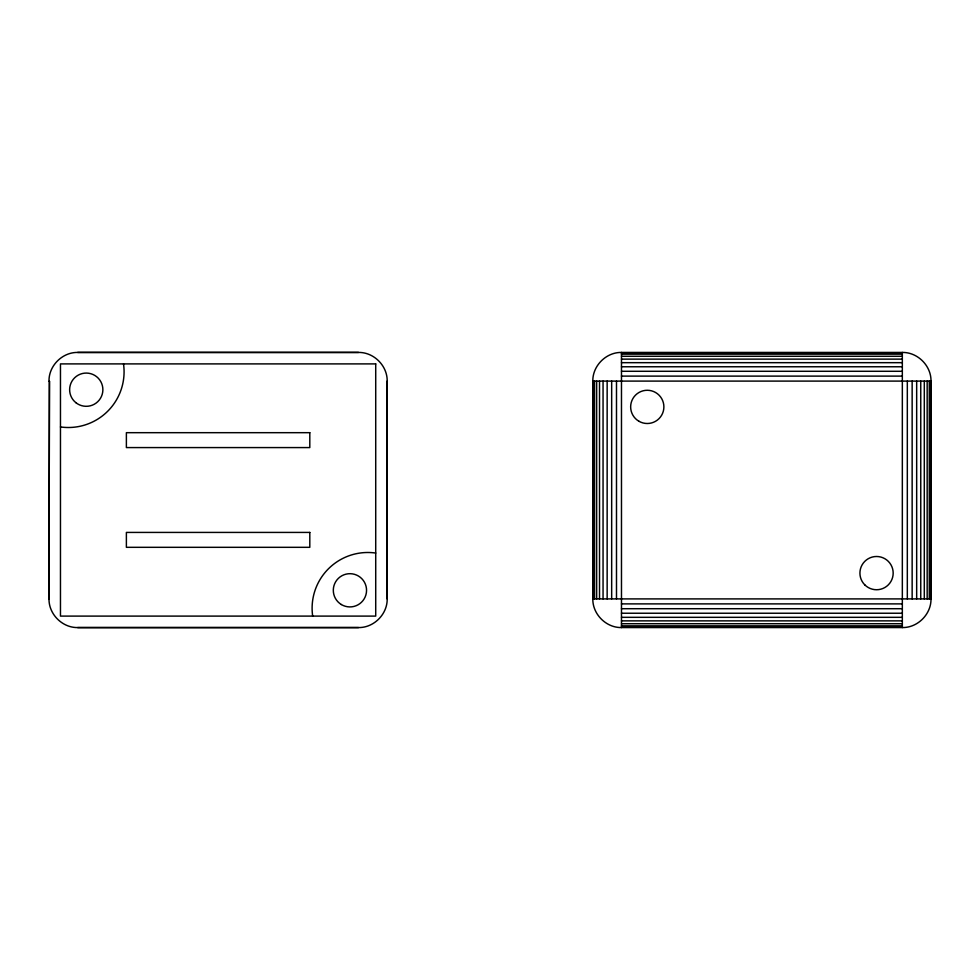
<?xml version="1.0" encoding="UTF-8"?>
<svg xmlns="http://www.w3.org/2000/svg" width="980" height="980" viewBox="0 0 980 980"><rect width="100%" height="100%" fill="white"/><g stroke="black" fill="none" stroke-linecap="round" stroke-linejoin="round"><path stroke-width="1.47" d="M49 381.098C48.731 365.773 62.34 352.163 77.665 352.433L358.521 352.433C373.846 352.163 387.455 365.773 387.186 381.098L387.186 598.903C387.455 614.227 373.846 627.837 358.521 627.567L77.665 627.567C62.34 627.837 48.731 614.227 49 598.903L49.441 381.098L49 598.903M592.814 381.098C592.545 365.773 606.154 352.163 621.479 352.433L902.335 352.433C917.66 352.163 931.27 365.773 931 381.098L931 598.903C931.27 614.227 917.66 627.837 902.335 627.567L621.479 627.567C606.154 627.837 592.545 614.227 592.814 598.903L592.814 381.098L931 381.098M621.479 352.874L902.335 352.874M621.479 354.16L902.335 354.16M621.479 356.279L902.335 356.279M621.479 359.133L902.335 359.133M621.479 362.674L902.335 362.674M621.479 366.765L902.335 366.765M621.479 371.285L902.335 371.285M621.479 376.112L902.335 376.112M387.186 381.098L387.186 598.903M592.814 598.903L931 598.903M621.479 603.888L902.335 603.888M621.479 608.715L902.335 608.715M621.479 613.235L902.335 613.235M621.479 617.327L902.335 617.327M621.479 620.867L902.335 620.867M621.479 623.721L902.335 623.721M621.479 625.84L902.335 625.84M621.479 627.127L902.335 627.127M930.559 381.098L930.559 598.903M929.273 381.098L929.273 598.903M927.166 381.098L927.166 598.903M924.299 381.098L924.299 598.903M920.759 381.098L920.759 598.903M916.668 381.098L916.668 598.903M912.147 381.098L912.147 598.903M907.321 381.098L907.321 598.903M902.335 352.433L902.335 627.567M621.479 352.433L621.479 627.567M616.494 381.098L616.494 598.903M611.667 381.098L611.667 598.903M607.147 381.098L607.147 598.903M603.055 381.098L603.055 598.903M599.515 381.098L599.515 598.903M596.661 381.098L596.661 598.903M594.542 381.098L594.542 598.903M593.255 381.098L593.255 598.903M358.521 352.433L77.665 352.433M358.521 627.567L77.665 627.567M123.517 363.899A55.725 55.725 0 0 1 60.466 426.949M312.669 616.101A55.725 55.725 0 0 1 375.72 553.051M375.72 363.899L60.466 363.899L60.466 616.101L375.72 616.101L375.72 363.899M309.803 432.682L126.383 432.682L126.383 447.578L309.803 447.578L309.803 432.682M309.803 532.422L126.383 532.422L126.383 547.318L309.803 547.318L309.803 532.422M75.84 402.645A16.623 16.623 0 0 0 102.68 392.233A16.623 16.623 0 0 0 80.25 374.188A16.623 16.623 0 0 0 75.84 402.645M638.911 421.253A16.623 16.623 0 0 0 663.889 406.945A16.623 16.623 0 0 0 639.009 392.466A16.623 16.623 0 0 0 638.911 421.253M341.322 604.525A16.623 16.623 0 0 0 366.545 590.658A16.623 16.623 0 0 0 341.922 575.738A16.623 16.623 0 0 0 341.322 604.525M864.789 584.864A16.623 16.623 0 0 0 892.609 577.416A16.623 16.623 0 0 0 872.249 557.057A16.623 16.623 0 0 0 864.789 584.864"/></g></svg>
